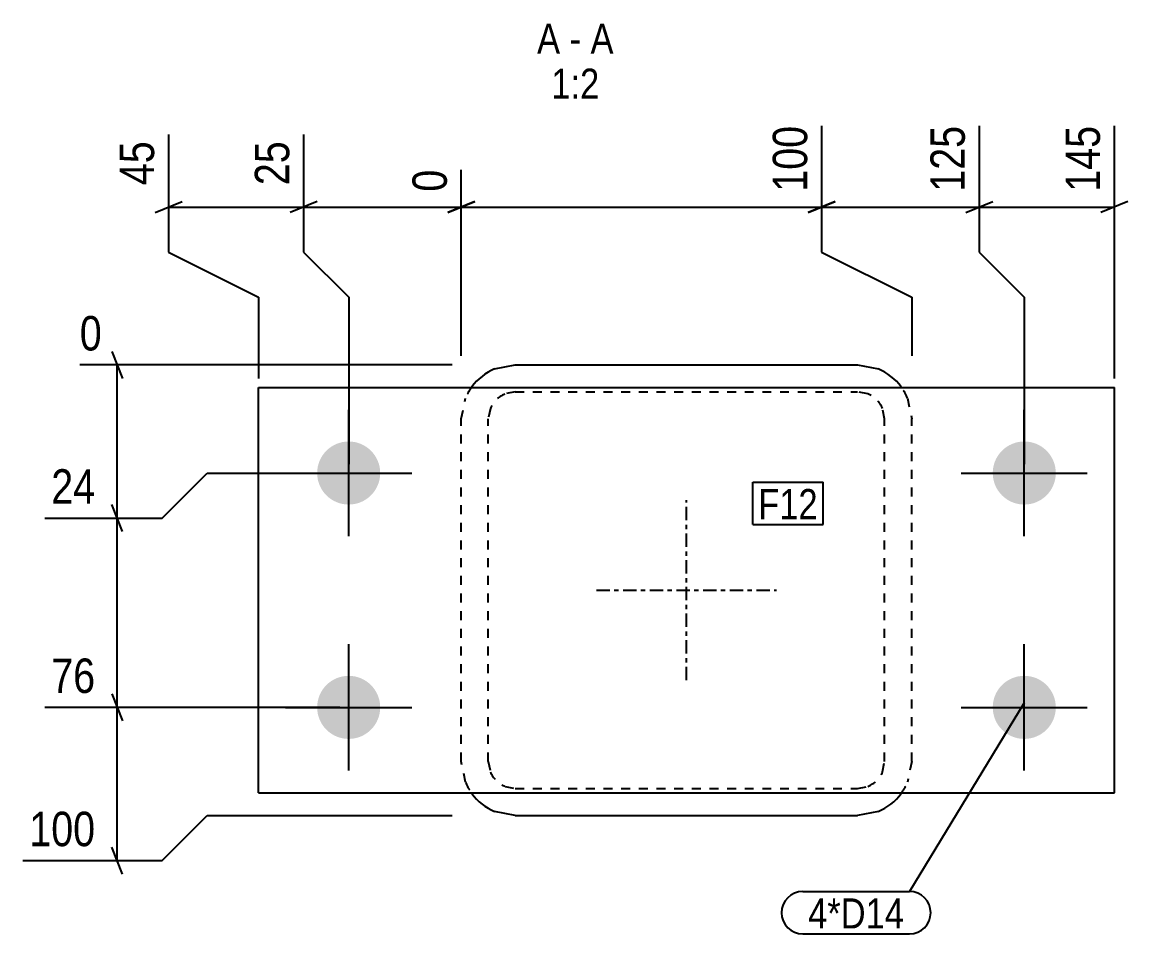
# Model space of a CAD drawing. Header units: millimetres. Extents: x 7 to 37850, y 5 to 1028.
# Drawn here: x 23344.3 to 23589.8, y 4.8 to 207.1 of the extents above; entities that cross this region are included whole.
import ezdxf

# ---------------------------------------------------------------- set-up
doc = ezdxf.new("R2010")
doc.units = ezdxf.units.MM
doc.linetypes.add('DXK_LINE_DOT2', pattern=[3.9198, 1.9599, -1.9599])
doc.linetypes.add('DXK_LINE_DOT3', pattern=[5.9187, 2.979, -0.9799, 0.9799, -0.9799])
for name, color, linetype in [('MÅLSÆTNING', 7, 'Continuous'), ('STÅL', 7, 'Continuous'), ('TEKST', 7, 'Continuous')]:
    doc.layers.add(name, color=color, linetype=linetype)
doc.styles.add('Arial Narrow', font='ARIALN.TTF', dxfattribs={"height": 0.2})

msp = doc.modelspace()

# ---------------------------------------------------------------- hatches: boundary and pattern name
at = {"layer": 'STÅL', "linetype": 'Continuous'}
for points in [[(23416.83, 114.06, -1), (23416.83, 100.06, -1)], [(23566.83, 114.06, -1), (23566.83, 100.06, -1)], [(23416.83, 62.06, -1), (23416.83, 48.06, -1)], [(23566.83, 62.06, -1), (23566.83, 48.06, -1)]]:
    msp.add_hatch(color=96, dxfattribs=at).paths.add_polyline_path(points)

# ---------------------------------------------------------------- linework, layer by layer
at = {"layer": 'MÅLSÆTNING', "color": 7, "linetype": 'Continuous'}
for p, q in [((23376.83, 182.15), (23376.83, 156.09)), ((23406.83, 182.15), (23406.83, 156.09)), ((23406.83, 182.15), (23406.83, 156.09)), ((23521.83, 184.11), (23521.83, 156.09)), ((23521.83, 184.11), (23521.83, 156.09)), ((23556.83, 184.11), (23556.83, 156.09)), ((23556.83, 184.11), (23556.83, 156.09)), ((23586.83, 128.06), (23586.83, 184.11)), ((23441.83, 133.06), (23441.83, 174.36)), ((23441.83, 133.06), (23441.83, 174.36)), ((23373.83, 164.89), (23379.83, 167.29)), ((23409.83, 167.29), (23403.83, 164.89)), ((23409.83, 167.29), (23403.83, 164.89)), ((23444.83, 167.29), (23438.83, 164.89)), ((23438.83, 164.89), (23444.83, 167.29)), ((23524.83, 167.29), (23518.83, 164.89)), ((23518.83, 164.89), (23524.83, 167.29)), ((23553.83, 164.89), (23559.83, 167.29)), ((23553.83, 164.89), (23559.83, 167.29)), ((23589.83, 167.29), (23583.83, 164.89)), ((23376.83, 166.09), (23406.83, 166.09)), ((23406.83, 166.09), (23441.83, 166.09)), ((23441.83, 166.09), (23521.83, 166.09)), ((23521.83, 166.09), (23556.83, 166.09)), ((23556.83, 166.09), (23586.83, 166.09)), ((23376.83, 156.09), (23396.83, 146.09)), ((23406.83, 156.09), (23416.83, 146.09)), ((23406.83, 156.09), (23416.83, 146.09)), ((23521.83, 156.09), (23541.83, 146.09)), ((23521.83, 156.09), (23541.83, 146.09)), ((23556.83, 156.09), (23566.83, 146.09)), ((23556.83, 156.09), (23566.83, 146.09)), ((23396.83, 146.09), (23396.83, 128.06)), ((23416.83, 146.09), (23416.83, 109.06)), ((23416.83, 146.09), (23416.83, 109.06)), ((23541.83, 146.09), (23541.83, 133.06)), ((23541.83, 146.09), (23541.83, 133.06)), ((23566.83, 146.09), (23566.83, 109.06)), ((23566.83, 146.09), (23566.83, 109.06)), ((23364.21, 134.06), (23366.61, 128.06)), ((23439.83, 131.06), (23357.13, 131.06)), ((23365.41, 97.06), (23365.41, 131.06)), ((23375.41, 97.06), (23385.41, 107.06)), ((23375.41, 97.06), (23385.41, 107.06)), ((23385.41, 107.06), (23414.83, 107.06)), ((23385.41, 107.06), (23414.83, 107.06)), ((23366.61, 94.06), (23364.21, 100.06)), ((23366.61, 94.06), (23364.21, 100.06)), ((23349.34, 97.06), (23375.41, 97.06)), ((23349.34, 97.06), (23375.41, 97.06)), ((23365.41, 55.06), (23365.41, 97.06)), ((23364.21, 58.06), (23366.61, 52.06)), ((23364.21, 58.06), (23366.61, 52.06)), ((23414.83, 55.06), (23349.34, 55.06)), ((23414.83, 55.06), (23349.34, 55.06)), ((23365.41, 21.06), (23365.41, 55.06)), ((23375.41, 21.06), (23385.41, 31.06)), ((23385.41, 31.06), (23439.83, 31.06)), ((23366.61, 18.06), (23364.21, 24.06)), ((23344.47, 21.06), (23375.41, 21.06))]:
    msp.add_line(p, q, dxfattribs=at)
at = {"layer": 'STÅL', "color": 2, "linetype": 'Continuous'}
for p, q in [((23449.24, 130.15), (23453.83, 131.06)), ((23453.83, 131.06), (23529.83, 131.06)), ((23529.83, 131.06), (23534.43, 130.15)), ((23396.83, 36.06), (23396.83, 126.06)), ((23396.83, 126.06), (23586.83, 126.06)), ((23586.83, 36.06), (23586.83, 126.06)), ((23396.83, 36.06), (23586.83, 36.06)), ((23453.83, 31.06), (23449.24, 31.98)), ((23534.43, 31.98), (23529.83, 31.06)), ((23453.83, 31.06), (23529.83, 31.06))]:
    msp.add_line(p, q, dxfattribs=at)
at = {"layer": 'STÅL', "color": 7, "linetype": 'DXK_LINE_DOT2'}
for p, q in [((23441.83, 119.06), (23442.75, 123.66)), ((23453.83, 125.06), (23451.54, 124.61)), ((23453.83, 125.06), (23529.83, 125.06)), ((23532.13, 124.61), (23529.83, 125.06)), ((23540.92, 123.66), (23541.83, 119.06)), ((23448.29, 121.36), (23447.83, 119.06)), ((23535.83, 119.06), (23535.38, 121.36)), ((23441.83, 43.06), (23441.83, 119.06)), ((23447.83, 43.06), (23447.83, 119.06)), ((23535.83, 43.06), (23535.83, 119.06)), ((23541.83, 43.06), (23541.83, 119.06)), ((23442.75, 38.47), (23441.83, 43.06)), ((23447.83, 43.06), (23448.29, 40.77)), ((23535.38, 40.77), (23535.83, 43.06)), ((23541.83, 43.06), (23540.92, 38.47)), ((23451.54, 37.52), (23453.83, 37.06)), ((23453.83, 37.06), (23529.83, 37.06)), ((23529.83, 37.06), (23532.13, 37.52))]:
    msp.add_line(p, q, dxfattribs=at)
at = {"layer": 'STÅL', "color": 96, "linetype": 'Continuous'}
for p, q in [((23416.83, 93.06), (23416.83, 121.06)), ((23566.83, 93.06), (23566.83, 121.06)), ((23402.83, 107.06), (23430.83, 107.06)), ((23552.83, 107.06), (23580.83, 107.06)), ((23416.83, 41.06), (23416.83, 69.06)), ((23566.83, 41.06), (23566.83, 69.06)), ((23402.83, 55.06), (23430.83, 55.06)), ((23552.83, 55.06), (23580.83, 55.06))]:
    msp.add_line(p, q, dxfattribs=at)
at = {"layer": 'STÅL', "color": 7, "linetype": 'DXK_LINE_DOT3'}
for p, q in [((23491.83, 61.06), (23491.83, 101.06)), ((23471.83, 81.06), (23511.83, 81.06))]:
    msp.add_line(p, q, dxfattribs=at)
at = {"layer": 'STÅL', "color": 2, "linetype": 'Continuous'}
for centre, start, end in [((23453.83, 119.06), 112.5, 143.5514), ((23529.83, 119.06), 36.4486, 67.5), ((23453.83, 43.06), 216.4486, 247.5), ((23529.83, 43.06), 292.5, 323.5514)]:
    msp.add_arc(centre, 12, start, end, dxfattribs=at)
at = {"layer": 'STÅL', "color": 7, "linetype": 'DXK_LINE_DOT2'}
for centre, radius, start, end in [((23453.83, 119.06), 12, 143.5514, 157.5), ((23529.83, 119.06), 12, 22.5, 36.4486), ((23453.83, 119.06), 6, 112.5, 157.5), ((23529.83, 119.06), 6, 22.5, 67.5), ((23453.83, 43.06), 6, 202.5, 247.5), ((23529.83, 43.06), 6, 292.5, 337.5), ((23453.83, 43.06), 12, 202.5, 216.4486), ((23529.83, 43.06), 12, 323.5514, 337.5)]:
    msp.add_arc(centre, radius, start, end, dxfattribs=at)

# ---------------------------------------------------------------- wipeouts: each hides what was drawn before it
at = {"color": 0, "linetype": 'Continuous'}
for points, layer in [([(23375.23, 182.29), (23364.03, 182.29), (23364.03, 169.34), (23375.23, 169.34)], 'MÅLSÆTNING'), ([(23405.23, 182.29), (23394.03, 182.29), (23394.03, 169.34), (23405.23, 169.34)], 'MÅLSÆTNING'), ([(23362.15, 98.66), (23362.15, 109.86), (23349.2, 109.86), (23349.2, 98.66)], 'MÅLSÆTNING'), ([(23362.15, 56.66), (23362.15, 67.86), (23349.2, 67.86), (23349.2, 56.66)], 'MÅLSÆTNING'), ([(23362.15, 22.66), (23362.15, 33.86), (23344.33, 33.86), (23344.33, 22.66)], 'MÅLSÆTNING'), ([(23463.78, 200.11), (23463.78, 207.11), (23458.66, 207.11), (23458.66, 200.11)], 'TEKST'), ([(23468.43, 200.11), (23468.43, 207.11), (23465.88, 207.11), (23465.88, 200.11)], 'TEKST'), ([(23475.64, 200.11), (23475.64, 207.11), (23470.53, 207.11), (23470.53, 200.11)], 'TEKST'), ([(23472.48, 190.11), (23472.48, 197.11), (23461.82, 197.11), (23461.82, 190.11)], 'TEKST')]:
    msp.add_wipeout(points, dxfattribs=at).dxf.layer = layer
at = {"color": 0}
for points in [[(23520.98, 96.82), (23520.98, 103.82), (23507.76, 103.82), (23507.76, 96.82)], [(23540.16, 6), (23540.16, 13), (23518.84, 13), (23518.84, 6)]]:
    msp.add_wipeout(points, dxfattribs=at).dxf.layer = 'TEKST'

# ---------------------------------------------------------------- next in the draw order: texts
at = {"layer": 'MÅLSÆTNING', "color": 3, "linetype": 'Continuous', "style": 'Arial Narrow'}
for s, p in [('45', (23373.63, 170.94)), ('25', (23403.63, 170.94))]:
    msp.add_text(s, height=7.635, rotation=90.0002, dxfattribs=at).set_placement(p)
for s, p in [('24', (23350.8, 100.26)), ('76', (23350.8, 58.26)), ('100', (23345.93, 24.26))]:
    msp.add_text(s, height=7.635, dxfattribs=at).set_placement(p)
at = {"layer": 'TEKST', "color": 3, "linetype": 'Continuous', "style": 'Arial Narrow'}
for s, height, p in [('A', 6.68, (23458.66, 200.11)), ('A', 6.68, (23470.53, 200.11)), ('-', 6.68, (23465.88, 200.11)), ('1:2', 6.681, (23461.82, 190.11))]:
    msp.add_text(s, height=height, dxfattribs=at).set_placement(p)

# ---------------------------------------------------------------- next in the draw order: wipeouts: each hides what was drawn before it
at = {"color": 0, "linetype": 'Continuous'}
for points in [[(23520.23, 185.71), (23509.03, 185.71), (23509.03, 167.89), (23520.23, 167.89)], [(23555.23, 185.71), (23544.03, 185.71), (23544.03, 167.89), (23555.23, 167.89)], [(23585.23, 185.71), (23574.03, 185.71), (23574.03, 167.89), (23585.23, 167.89)], [(23440.23, 175.96), (23429.03, 175.96), (23429.03, 167.89), (23440.23, 167.89)], [(23363.61, 132.66), (23363.61, 143.86), (23355.53, 143.86), (23355.53, 132.66)]]:
    msp.add_wipeout(points, dxfattribs=at).dxf.layer = 'MÅLSÆTNING'
at = {"color": 0}
for points in [[(23520.98, 96.82), (23520.98, 103.82), (23507.76, 103.82), (23507.76, 96.82)], [(23540.16, 6), (23540.16, 13), (23518.84, 13), (23518.84, 6)]]:
    msp.add_wipeout(points, dxfattribs=at).dxf.layer = 'TEKST'

# ---------------------------------------------------------------- next in the draw order: linework, layer by layer
at = {"layer": 'TEKST', "color": 7, "linetype": 'Continuous'}
for p, q in [((23506.56, 105.02), (23522.18, 105.02)), ((23506.56, 95.62), (23506.56, 105.02)), ((23522.18, 95.62), (23522.18, 105.02)), ((23506.56, 95.62), (23522.18, 95.62)), ((23566.83, 56.1), (23541.36, 14.2)), ((23517.64, 14.2), (23541.36, 14.2)), ((23517.64, 4.8), (23541.36, 4.8))]:
    msp.add_line(p, q, dxfattribs=at)
for centre, start, end in [((23517.64, 9.5), 90, 270), ((23541.36, 9.5), 270, 90)]:
    msp.add_arc(centre, 4.7, start, end, dxfattribs=at)

# ---------------------------------------------------------------- next in the draw order: texts
at = {"layer": 'MÅLSÆTNING', "color": 3, "linetype": 'Continuous', "style": 'Arial Narrow'}
for s, height, p in [('100', 7.635, (23518.63, 169.49)), ('125', 7.635, (23553.63, 169.49)), ('145', 7.635, (23583.63, 169.49)), ('0', 7.64, (23438.63, 169.49))]:
    msp.add_text(s, height=height, rotation=90.0002, dxfattribs=at).set_placement(p)
msp.add_text('0', height=7.64, dxfattribs=at).set_placement((23357.13, 134.26))
at = {"layer": 'TEKST', "color": 3, "style": 'Arial Narrow'}
for s, p in [('F12', (23507.76, 96.82)), ('4*D14', (23518.84, 6))]:
    msp.add_text(s, height=6.681, dxfattribs=at).set_placement(p)

doc.saveas('drawing.dxf')
